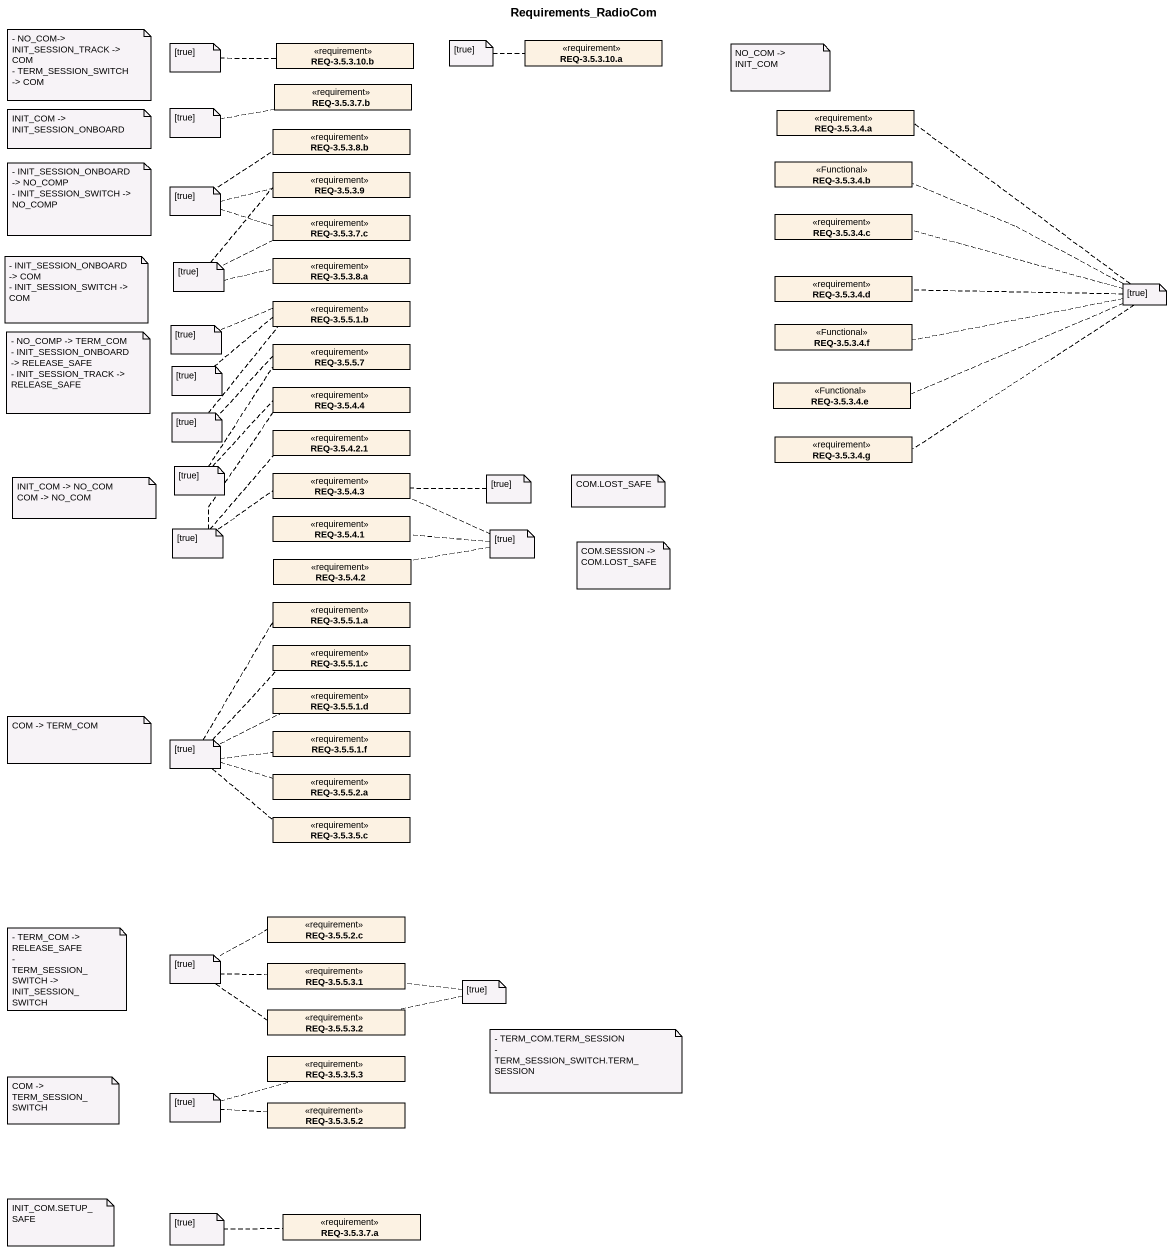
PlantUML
@startuml
title Requirements_RadioCom
hide circle
hide empty members
class "REQ-3.5.3.10.a" as REQ_3_5_3_10_a <<requirement>> #FCF2E3
class "REQ-3.5.3.10.b" as REQ_3_5_3_10_b <<requirement>> #FCF2E3
class "REQ-3.5.3.7.b" as REQ_3_5_3_7_b <<requirement>> #FCF2E3
class "REQ-3.5.3.4.a" as REQ_3_5_3_4_a <<requirement>> #FCF2E3
class "REQ-3.5.3.8.b" as REQ_3_5_3_8_b <<requirement>> #FCF2E3
class "REQ-3.5.3.9" as REQ_3_5_3_9 <<requirement>> #FCF2E3
class "REQ-3.5.3.4.b" as REQ_3_5_3_4_b <<Functional>> #FCF2E3
class "REQ-3.5.3.7.c" as REQ_3_5_3_7_c <<requirement>> #FCF2E3
class "REQ-3.5.3.4.c" as REQ_3_5_3_4_c <<requirement>> #FCF2E3
class "REQ-3.5.3.8.a" as REQ_3_5_3_8_a <<requirement>> #FCF2E3
class "REQ-3.5.5.1.b" as REQ_3_5_5_1_b <<requirement>> #FCF2E3
class "REQ-3.5.3.4.d" as REQ_3_5_3_4_d <<requirement>> #FCF2E3
class "REQ-3.5.5.7" as REQ_3_5_5_7 <<requirement>> #FCF2E3
class "REQ-3.5.3.4.f" as REQ_3_5_3_4_f <<Functional>> #FCF2E3
class "REQ-3.5.4.4" as REQ_3_5_4_4 <<requirement>> #FCF2E3
class "REQ-3.5.3.4.e" as REQ_3_5_3_4_e <<Functional>> #FCF2E3
class "REQ-3.5.4.2.1" as REQ_3_5_4_2_1 <<requirement>> #FCF2E3
class "REQ-3.5.3.4.g" as REQ_3_5_3_4_g <<requirement>> #FCF2E3
class "REQ-3.5.4.3" as REQ_3_5_4_3 <<requirement>> #FCF2E3
class "REQ-3.5.4.1" as REQ_3_5_4_1 <<requirement>> #FCF2E3
class "REQ-3.5.4.2" as REQ_3_5_4_2 <<requirement>> #FCF2E3
class "REQ-3.5.5.1.a" as REQ_3_5_5_1_a <<requirement>> #FCF2E3
class "REQ-3.5.5.1.c" as REQ_3_5_5_1_c <<requirement>> #FCF2E3
class "REQ-3.5.5.1.d" as REQ_3_5_5_1_d <<requirement>> #FCF2E3
class "REQ-3.5.5.1.f" as REQ_3_5_5_1_f <<requirement>> #FCF2E3
class "REQ-3.5.5.2.a" as REQ_3_5_5_2_a <<requirement>> #FCF2E3
class "REQ-3.5.3.5.c" as REQ_3_5_3_5_c <<requirement>> #FCF2E3
class "REQ-3.5.5.2.c" as REQ_3_5_5_2_c <<requirement>> #FCF2E3
class "REQ-3.5.5.3.1" as REQ_3_5_5_3_1 <<requirement>> #FCF2E3
class "REQ-3.5.5.3.2" as REQ_3_5_5_3_2 <<requirement>> #FCF2E3
class "REQ-3.5.3.5.3" as REQ_3_5_3_5_3 <<requirement>> #FCF2E3
class "REQ-3.5.3.5.2" as REQ_3_5_3_5_2 <<requirement>> #FCF2E3
class "REQ-3.5.3.7.a" as REQ_3_5_3_7_a <<requirement>>
note as N1
  - NO_COM-> INIT_SESSION_TRACK -> COM
  - TERM_SESSION_SWITCH -> COM
end note
note left of REQ_3_5_3_10_a : [true]
note left of REQ_3_5_3_10_b : [true]
note as N4
  NO_COM -> INIT_COM
end note
note as N5
  INIT_COM -> INIT_SESSION_ONBOARD
end note
note left of REQ_3_5_3_7_b : [true]
note as N7
  - INIT_SESSION_ONBOARD -> NO_COMP
  - INIT_SESSION_SWITCH -> NO_COMP
end note
note as N8
  [true]
end note
N8 .. REQ_3_5_3_7_c
N8 .. REQ_3_5_3_8_b
N8 .. REQ_3_5_3_9
note as N9
  - INIT_SESSION_ONBOARD -> COM
  - INIT_SESSION_SWITCH -> COM
end note
note as N10
  [true]
end note
N10 .. REQ_3_5_3_8_a
N10 .. REQ_3_5_3_7_c
N10 .. REQ_3_5_3_9
note as N11
  [true]
end note
N11 .. REQ_3_5_3_4_b
N11 .. REQ_3_5_3_4_c
N11 .. REQ_3_5_3_4_d
N11 .. REQ_3_5_3_4_f
N11 .. REQ_3_5_3_4_e
N11 .. REQ_3_5_3_4_g
N11 .. REQ_3_5_3_4_a
note as N12
  - NO_COMP -> TERM_COM
  - INIT_SESSION_ONBOARD -> RELEASE_SAFE
  - INIT_SESSION_TRACK -> RELEASE_SAFE
end note
note left of REQ_3_5_5_1_b : [true]
note left of REQ_3_5_5_1_b : [true]
note as N15
  [true]
end note
N15 .. REQ_3_5_5_1_b
N15 .. REQ_3_5_5_7
note as N16
  [true]
end note
N16 .. REQ_3_5_5_7
N16 .. REQ_3_5_4_4
note as N17
  INIT_COM -> NO_COM
  COM -> NO_COM
end note
note right of REQ_3_5_4_3 : [true]
note as N19
  COM.LOST_SAFE
end note
note as N20
  [true]
end note
N20 .. REQ_3_5_4_3
N20 .. REQ_3_5_4_4
N20 .. REQ_3_5_4_2_1
note as N21
  [true]
end note
N21 .. REQ_3_5_4_1
N21 .. REQ_3_5_4_3
N21 .. REQ_3_5_4_2
note as N22
  COM.SESSION -> COM.LOST_SAFE
end note
note as N23
  COM -> TERM_COM
end note
note as N24
  [true]
end note
N24 .. REQ_3_5_5_1_a
N24 .. REQ_3_5_5_1_c
N24 .. REQ_3_5_5_1_d
N24 .. REQ_3_5_5_1_f
N24 .. REQ_3_5_3_5_c
N24 .. REQ_3_5_5_2_a
note as N25
  - TERM_COM -> RELEASE_SAFE
  - TERM_SESSION_SWITCH -> INIT_SESSION_SWITCH
end note
note as N26
  [true]
end note
N26 .. REQ_3_5_5_2_c
N26 .. REQ_3_5_5_3_1
N26 .. REQ_3_5_5_3_2
note as N27
  [true]
end note
N27 .. REQ_3_5_5_3_1
N27 .. REQ_3_5_5_3_2
note as N28
  - TERM_COM.TERM_SESSION
  - TERM_SESSION_SWITCH.TERM_SESSION
end note
note as N29
  COM -> TERM_SESSION_SWITCH
end note
note as N30
  [true]
end note
N30 .. REQ_3_5_3_5_3
N30 .. REQ_3_5_3_5_2
note as N31
  INIT_COM.SETUP_SAFE
end note
note left of REQ_3_5_3_7_a : [true]
@enduml
